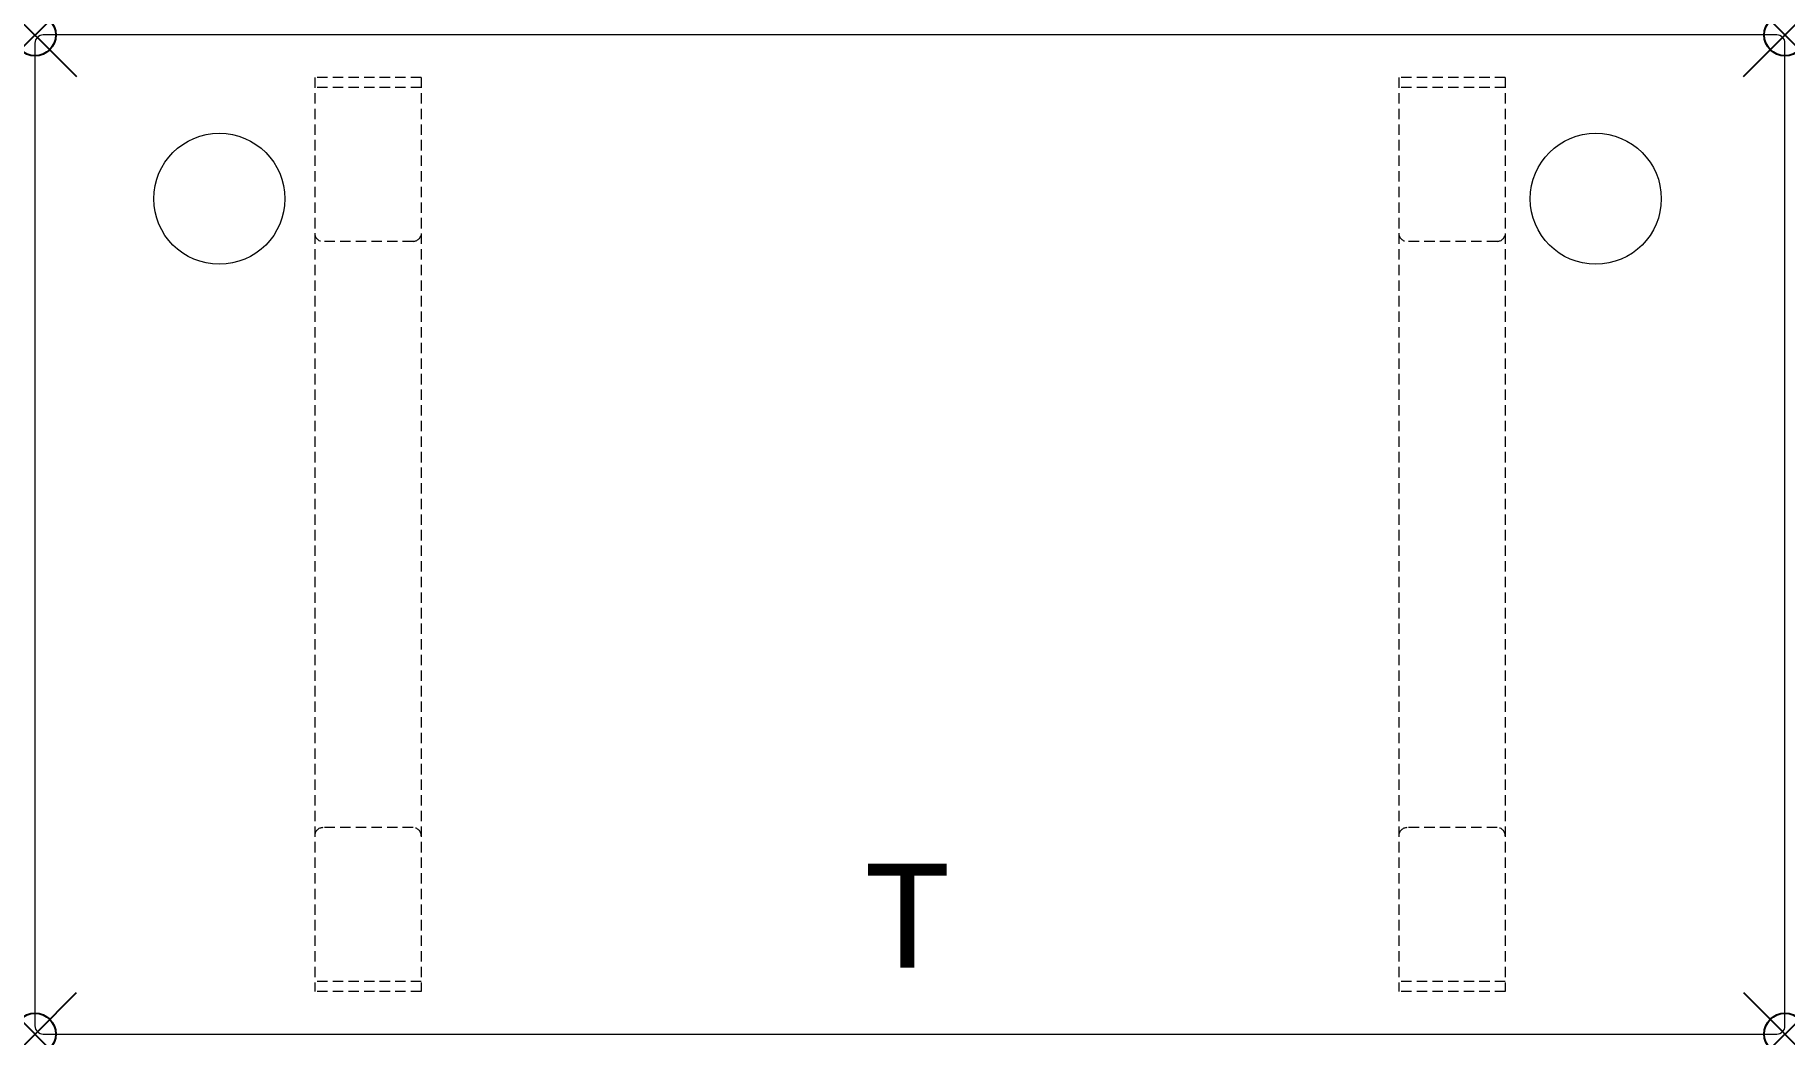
# Model space of a CAD drawing. Extents: x 0 to 42, y -24 to 0.
import ezdxf
from ezdxf.enums import TextEntityAlignment as Align

# ---------------------------------------------------------------- set-up
doc = ezdxf.new("R2010")
doc.units = 0
doc.header["$LTSCALE"] = 2
doc.header["$PDMODE"] = 35
doc.linetypes.add('HIDDEN2', pattern=[0.1875, 0.125, -0.0625])
doc.layers.add('AFUTL-P', color=2, linetype='Continuous')
doc.layers.add('AFUTL-P-TN', color=2, linetype='Continuous')
doc.styles.get("Standard").update_dxf_attribs({"font": 'monotxt.shx', "height": 2.5})

msp = doc.modelspace()

# ---------------------------------------------------------------- linework, layer by layer
at = {"layer": 'AFUTL-P', "linetype": 'Continuous', "lineweight": 0}
for p, q in [((41.85, 0), (0.197, 0)), ((0, -0.197), (0, -23.819)), ((42.047, -23.819), (42.047, -0.197)), ((0.197, -24.016), (41.85, -24.016))]:
    msp.add_line(p, q, dxfattribs=at)
at = {"layer": 'AFUTL-P', "linetype": 'HIDDEN2', "lineweight": 0}
for p, q in [((6.72, -1.024), (6.72, -22.992)), ((9.28, -1.024), (6.72, -1.024)), ((9.28, -1.26), (6.72, -1.26)), ((9.28, -1.024), (9.28, -22.992)), ((32.768, -1.024), (32.768, -22.992)), ((35.327, -1.024), (32.768, -1.024)), ((35.327, -1.26), (32.768, -1.26)), ((35.327, -1.024), (35.327, -22.992)), ((9.083, -4.961), (6.917, -4.961)), ((35.13, -4.961), (32.965, -4.961)), ((9.083, -19.055), (6.917, -19.055)), ((35.13, -19.055), (32.965, -19.055)), ((9.28, -22.756), (6.72, -22.756)), ((9.28, -22.992), (6.72, -22.992)), ((35.327, -22.756), (32.768, -22.756)), ((35.327, -22.992), (32.768, -22.992))]:
    msp.add_line(p, q, dxfattribs=at)
at = {"layer": 'AFUTL-P', "lineweight": 0}
for centre in [(4.429, -3.937), (37.5, -3.937)]:
    msp.add_circle(centre, 1.575, dxfattribs=at)
at = {"layer": 'AFUTL-P', "linetype": 'Continuous', "lineweight": 0}
for centre, start, end in [((41.85, -0.197), 0, 90), ((0.197, -0.197), 90, 180), ((0.197, -23.819), 180, 270), ((41.85, -23.819), 270, 0)]:
    msp.add_arc(centre, 0.197, start, end, dxfattribs=at)
at = {"layer": 'AFUTL-P', "linetype": 'HIDDEN2', "lineweight": 0}
for centre, start, end in [((6.917, -4.764), 180, 270), ((9.083, -4.764), 270, 360), ((32.965, -4.764), 180, 270), ((35.13, -4.764), 270, 360), ((6.917, -19.252), 90, 180), ((9.083, -19.252), 0, 90), ((32.965, -19.252), 90, 180), ((35.13, -19.252), 0, 90)]:
    msp.add_arc(centre, 0.197, start, end, dxfattribs=at)
at = {"layer": 'AFUTL-P'}
for p in [(0, 0), (42.047, 0), (0, -24.016), (42.047, -24.016)]:
    msp.add_point(p, dxfattribs=at)

# ---------------------------------------------------------------- texts
at = {"layer": 'AFUTL-P-TN'}
msp.add_text('T', height=2.5, dxfattribs=at).set_placement((20.961, -22.421), align=Align.CENTER)

doc.saveas('drawing.dxf')
